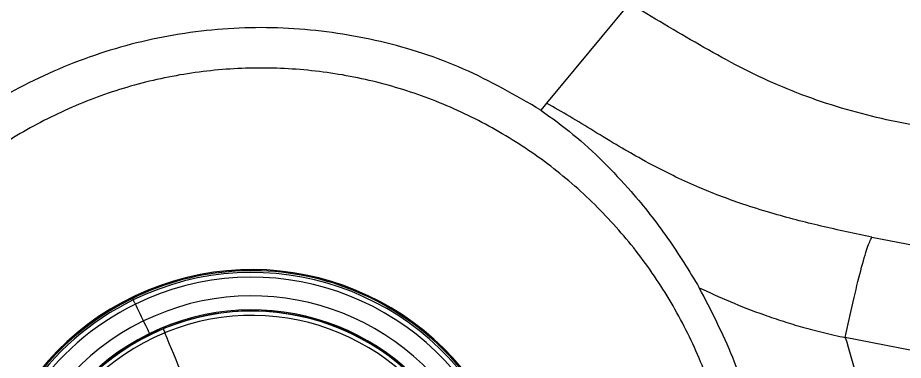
# Model space of a CAD drawing. Extents: x 939 to 1039, y 781 to 934.
# Drawn here: x 1003.617 to 1006.862, y 812.016 to 813.271 of the extents above; entities that cross this region are included whole.
import ezdxf

# ---------------------------------------------------------------- set-up
doc = ezdxf.new("R2010")
doc.units = 0
doc.header["$MEASUREMENT"] = 0
doc.layers.add('1', color=4, linetype='Continuous')

# ---------------------------------------------------------------- blocks, each defined once
blk = doc.blocks.new('Envoy')
at = {"layer": '1', "color": 3, "linetype": 'Continuous', "lineweight": 25}
for p, q in [((67.2044, 14.1491), (66.9004, 13.7835)), ((68.0927, 13.2926), (68.385, 13.2352)), ((65.3862, 13.0625), (65.3833, 13.0684)), ((65.4961, 12.9566), (65.4958, 12.9573)), ((68.295, 12.8663), (67.9952, 12.9249))]:
    blk.add_line(p, q, dxfattribs=at)
at = {"layer": '1', "color": 3, "linetype": 'Continuous', "lineweight": 25, "flags": 128}
for points in [[(66.9004, 13.7835), (66.8901, 13.7708), (66.8797, 13.758)], [(65.3939, 13.0468), (65.3927, 13.0491), (65.3916, 13.0514), (65.3906, 13.0536), (65.3896, 13.0556), (65.3886, 13.0575), (65.3877, 13.0593), (65.3869, 13.061), (65.3862, 13.0625)], [(65.4238, 12.9857), (65.42, 12.9934), (65.4162, 13.0011), (65.4124, 13.0088), (65.4087, 13.0165), (65.405, 13.0241), (65.4013, 13.0317), (65.3976, 13.0392), (65.3939, 13.0468)], [(65.4464, 12.9393), (65.4459, 12.9403), (65.4445, 12.9432), (65.4423, 12.9478), (65.4393, 12.9539), (65.4357, 12.9612), (65.4318, 12.9692), (65.4277, 12.9775), (65.4238, 12.9857)], [(65.5678, 12.7837), (65.5595, 12.8037), (65.5512, 12.8238), (65.5429, 12.8437), (65.5347, 12.8636), (65.5264, 12.8835), (65.5182, 12.9033), (65.5101, 12.923), (65.5019, 12.9425)]]:
    blk.add_lwpolyline(points, dxfattribs=at)
at = {"layer": '1', "color": 3, "linetype": 'Continuous', "lineweight": 25}
for centre, radius, start, end in [((65.8208, 12.1736), 0.9961, 26.0554, 116.0554), ((65.8208, 12.1736), 0.9895, 296.0554, 116.0554), ((65.8208, 12.1736), 0.972, 296.0554, 116.0554), ((65.8208, 12.1736), 1, 292.5227, 112.5227), ((65.8208, 12.1736), 1, 112.5227, 292.5227), ((65.8208, 12.1736), 0.9039, 296.3991, 116.0554), ((65.8208, 12.1736), 0.9961, 116.0554, 206.0554), ((65.8208, 12.1736), 0.9895, 116.0554, 296.0554), ((65.8208, 12.1736), 0.972, 116.0554, 296.0554), ((65.8208, 12.1736), 0.8524, 296.3991, 116.0554), ((65.8208, 12.1736), 0.8484, 42.4146, 112.5227), ((65.8208, 12.1736), 0.8477, 292.5227, 112.1679), ((65.8208, 12.1736), 0.9039, 116.3991, 296.0554), ((65.8208, 12.1736), 0.9039, 116.0554, 116.3991), ((65.8208, 12.1736), 0.8324, 292.5227, 112.1679), ((65.8208, 12.1736), 0.8477, 112.5227, 292.1679), ((65.8208, 12.1736), 0.8484, 112.5227, 156.0308), ((65.8208, 12.1736), 0.8477, 112.1679, 112.5227), ((71.7658, 15.5482), 6.7842, 202.45838, 202.58674), ((65.8208, 12.1736), 0.8524, 116.3991, 296.0554), ((65.8208, 12.1736), 0.8324, 112.5227, 292.1679), ((65.8208, 12.1736), 0.8524, 116.0554, 116.3991), ((65.8208, 12.1736), 0.8324, 112.1679, 112.5227)]:
    blk.add_arc(centre, radius, start, end, dxfattribs=at)
for points, knots in [([(68.8841, 13.6233), (68.792, 13.6318), (68.6044, 13.6491), (68.3128, 13.6865), (68.016, 13.7486), (67.7265, 13.8506), (67.4604, 13.9944), (67.2894, 14.0978), (67.2044, 14.1491)], [0, 0, 0, 0, 0.161053, 0.327975, 0.495659, 0.664812, 0.83341, 1, 1, 1, 1]), ([(66.8797, 13.758), (66.787, 13.8116), (66.6014, 13.9188), (66.2938, 14.0169), (65.9757, 14.0653), (65.6535, 14.0582), (65.3372, 13.9972), (65.0364, 13.8829), (64.7564, 13.722), (64.5976, 13.5781), (64.5182, 13.5062)], [0, 0, 0, 0, 0.124995, 0.250001, 0.375003, 0.499992, 0.624974, 0.749954, 0.874944, 1, 1, 1, 1]), ([(67.0872, 10.9372), (67.139, 10.993), (67.2425, 11.1046), (67.3683, 11.2959), (67.4697, 11.5006), (67.5431, 11.7172), (67.5877, 11.9413), (67.6026, 12.1694), (67.5877, 12.3975), (67.5431, 12.6218), (67.4696, 12.8383), (67.3685, 13.0433), (67.2415, 13.2334), (67.0907, 13.4052), (66.9189, 13.556), (66.7288, 13.683), (66.5238, 13.7841), (66.3073, 13.8576), (66.0831, 13.9022), (65.855, 13.9171), (65.6269, 13.9022), (65.4027, 13.8576), (65.1862, 13.7842), (64.9814, 13.6828), (64.7901, 13.557), (64.6785, 13.4535), (64.6227, 13.4017)], [0, 0, 0, 0, 0.041677, 0.08336, 0.125017, 0.166657, 0.208358, 0.249994, 0.291644, 0.333353, 0.375015, 0.416667, 0.458356, 0.500006, 0.541651, 0.583341, 0.624994, 0.666647, 0.708341, 0.749997, 0.791646, 0.833333, 0.874981, 0.916628, 0.958329, 1, 1, 1, 1]), ([(68.0927, 13.2926), (68.0618, 13.299), (67.9997, 13.312), (67.9071, 13.3328), (67.8146, 13.3555), (67.7185, 13.3819), (67.6249, 13.4111), (67.5345, 13.4437), (67.4492, 13.4783), (67.353, 13.5224), (67.2583, 13.5719), (67.1622, 13.6272), (67.075, 13.68), (66.987, 13.7343), (66.929, 13.7673), (66.9004, 13.7835)], [0, 0, 0, 0, 0.071067, 0.142728, 0.213103, 0.285182, 0.366789, 0.434422, 0.503155, 0.576845, 0.677559, 0.751213, 0.837818, 0.920094, 1, 1, 1, 1]), ([(66.8797, 13.758), (66.9195, 13.7291), (66.9992, 13.6712), (67.1091, 13.5702), (67.2267, 13.4447), (67.3476, 13.2919), (67.4229, 13.1688), (67.4604, 13.1074)], [0, 0, 0, 0, 0.168774, 0.338419, 0.509774, 0.755379, 1, 1, 1, 1]), ([(64.6227, 13.4017), (64.5709, 13.3459), (64.4675, 13.2342), (64.3416, 13.0429), (64.2402, 12.8383), (64.1668, 12.6218), (64.1222, 12.3976), (64.1073, 12.1695), (64.1222, 11.9413), (64.1668, 11.7171), (64.2403, 11.5006), (64.3414, 11.2955), (64.4684, 11.1055), (64.6192, 10.9337), (64.791, 10.7829), (64.9811, 10.6558), (65.1861, 10.5548), (65.4026, 10.4813), (65.6268, 10.4367), (65.8549, 10.4218), (66.0831, 10.4367), (66.3073, 10.4813), (66.5238, 10.5547), (66.7285, 10.656), (66.9198, 10.7819), (67.0314, 10.8854), (67.0872, 10.9372)], [0, 0, 0, 0, 0.041685, 0.083364, 0.125004, 0.166645, 0.208336, 0.249995, 0.291652, 0.333357, 0.375009, 0.416657, 0.45834, 0.500003, 0.541666, 0.583354, 0.625004, 0.666646, 0.708342, 0.749995, 0.791646, 0.833343, 0.874992, 0.916643, 0.958334, 1, 1, 1, 1]), ([(67.9952, 12.9249), (68.0047, 12.9695), (68.0238, 13.0587), (68.0526, 13.1745), (68.0776, 13.2615), (68.0876, 13.2822), (68.0927, 13.2926)], [0, 0, 0, 0, 0.250005, 0.5, 0.749995, 1, 1, 1, 1]), ([(67.3009, 10.9967), (67.3556, 11.0718), (67.4651, 11.2221), (67.5849, 11.4754), (67.6688, 11.7425), (67.7116, 12.0202), (67.7131, 12.3022), (67.6716, 12.5819), (67.5911, 12.855), (67.504, 13.0232), (67.4604, 13.1074)], [0, 0, 0, 0, 0.123911, 0.247963, 0.372243, 0.496848, 0.621887, 0.747446, 0.873529, 1, 1, 1, 1]), ([(67.4604, 13.1074), (67.4972, 13.0903), (67.5714, 13.0557), (67.6774, 13.0148), (67.7675, 12.9841), (67.8397, 12.9622), (67.9157, 12.9421), (67.9684, 12.9307), (67.9952, 12.9249)], [0, 0, 0, 0, 0.238777, 0.480691, 0.607382, 0.731922, 0.863389, 1, 1, 1, 1]), ([(67.9952, 12.9249), (68.0227, 12.8323), (68.0776, 12.6475), (68.1164, 12.3607), (68.1226, 12.0731), (68.0935, 11.7875), (68.0307, 11.5079), (67.9342, 11.2386), (67.808, 10.9812), (67.6988, 10.825), (67.6441, 10.7468)], [0, 0, 0, 0, 0.126204, 0.251854, 0.377011, 0.501792, 0.626337, 0.750794, 0.875302, 1, 1, 1, 1])]:
    blk.add_open_spline(points, degree=3, knots=knots, dxfattribs=at)

msp = doc.modelspace()

# ---------------------------------------------------------------- block references
at = {"layer": '1'}
msp.add_blockref('Envoy', (938.6538, 799.1744), dxfattribs=at)

doc.saveas('drawing.dxf')
